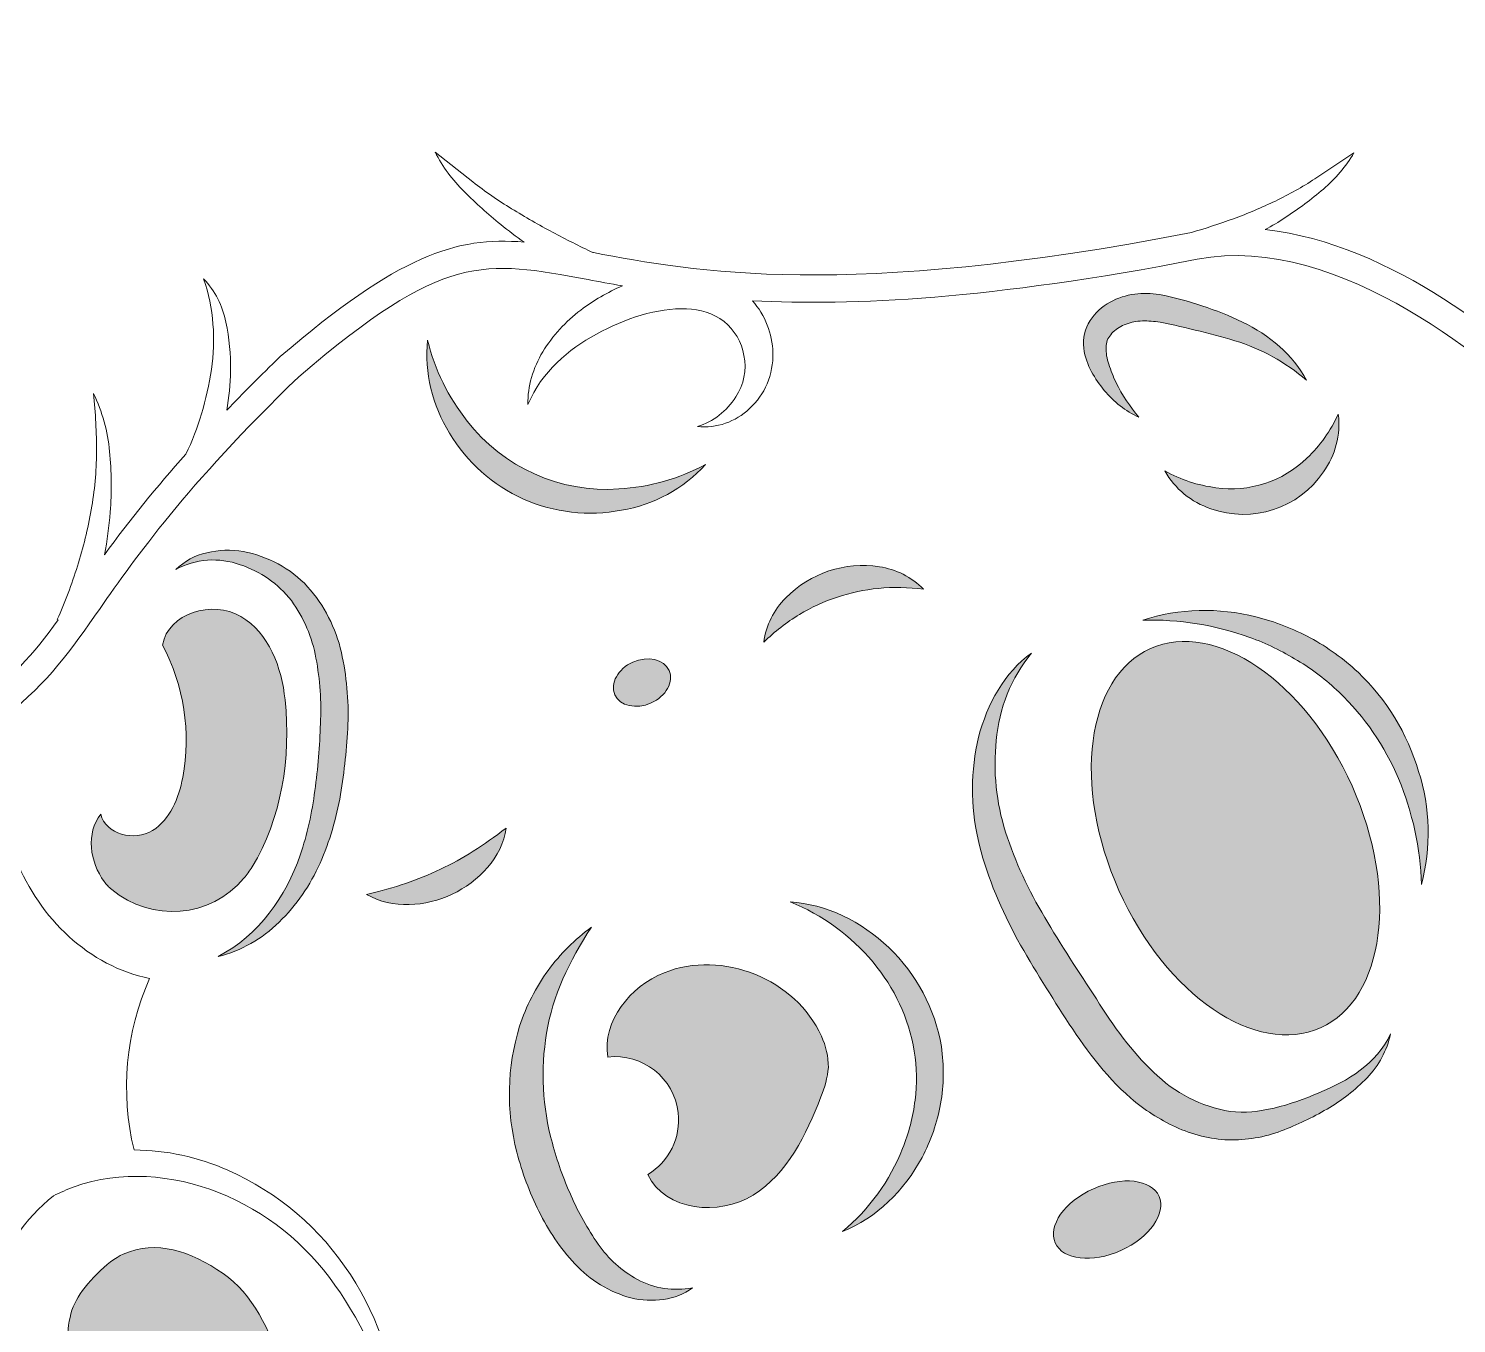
# Model space of a CAD drawing. Extents: x 0 to 872, y 0 to 1343.
# Drawn here: x 334.9 to 639.1, y 245.7 to 521.6 of the extents above; entities that cross this region are included whole.
import ezdxf

# ---------------------------------------------------------------- set-up
doc = ezdxf.new("R2010")
doc.units = 0
doc.header["$MEASUREMENT"] = 0
doc.layers.add('Layer 1', color=7, linetype='Continuous')

# ---------------------------------------------------------------- blocks, each defined once
blk = doc.blocks.new('block 4')
at = {"layer": 'Layer 1'}
h = blk.add_hatch(color=7, dxfattribs=at)
h.dxf.hatch_style = 2
edge = h.paths.add_edge_path()
edge.add_spline(control_points=[(564.1, 444.52), (566.11, 442.09), (568.64, 440.14), (571.5, 438.81), (569.56, 441.04), (567.92, 443.52), (566.62, 446.17), (565.99, 447.43), (565.48, 448.75), (565.08, 450.1), (564.65, 451.27), (564.45, 452.51), (564.47, 453.75), (564.5, 454.72), (564.86, 455.65), (565.47, 456.4), (566.16, 457.21), (567.02, 457.87), (567.98, 458.32), (569.02, 458.81), (570.14, 459.13), (571.28, 459.26), (572.53, 459.37), (573.79, 459.35), (575.04, 459.18), (577.64, 458.85), (580.54, 458.07), (583.46, 457.38), (586.38, 456.69), (589.17, 456.01), (591.92, 455.12), (597.54, 453.4), (602.74, 450.53), (607.2, 446.7), (604.32, 452.13), (599.2, 456.35), (593.54, 459.09), (590.75, 460.45), (587.87, 461.59), (584.91, 462.52), (581.95, 463.57), (578.91, 464.38), (575.82, 464.95), (574.09, 465.22), (572.34, 465.25), (570.6, 465.04), (568.75, 464.81), (566.96, 464.23), (565.33, 463.31), (563.61, 462.38), (562.15, 461.04), (561.08, 459.41), (559.96, 457.67), (559.48, 455.6), (559.71, 453.54), (560.27, 449.65), (562.12, 447.04), (564.1, 444.52)], knot_values=[0, 0, 0, 0, 1, 1, 1, 2, 2, 2, 3, 3, 3, 4, 4, 4, 5, 5, 5, 6, 6, 6, 7, 7, 7, 8, 8, 8, 9, 9, 9, 10, 10, 10, 11, 11, 11, 12, 12, 12, 13, 13, 13, 14, 14, 14, 15, 15, 15, 16, 16, 16, 17, 17, 17, 18, 18, 18, 19, 19, 19, 19], degree=3, periodic=1)
h = blk.add_hatch(color=7, dxfattribs=at)
h.dxf.hatch_style = 2
edge = h.paths.add_edge_path()
edge.add_spline(control_points=[(440.31, 421.38), (446.88, 418.47), (454.18, 417.64), (461.24, 419), (468.12, 420.16), (474.42, 423.58), (479.14, 428.72), (473.43, 425.69), (467.13, 423.92), (460.68, 423.53), (448.16, 422.66), (436.03, 428.08), (428.34, 438), (424.32, 443.07), (421.45, 448.95), (419.91, 455.23), (419.24, 448.29), (420.88, 441.32), (424.59, 435.41), (428.28, 429.25), (433.77, 424.35), (440.31, 421.38)], knot_values=[0, 0, 0, 0, 1, 1, 1, 2, 2, 2, 3, 3, 3, 4, 4, 4, 5, 5, 5, 6, 6, 6, 7, 7, 7, 7], degree=3, periodic=1)
h = blk.add_hatch(color=7, dxfattribs=at)
h.dxf.hatch_style = 2
edge = h.paths.add_edge_path()
edge.add_spline(control_points=[(587.87, 423.8), (584.05, 424.29), (580.36, 425.5), (577, 427.38), (579.15, 423.56), (582.65, 420.68), (586.81, 419.32), (595.66, 416.15), (605.53, 419.36), (610.81, 427.14), (613.37, 430.7), (614.5, 435.1), (613.97, 439.45), (612.36, 435.94), (610.09, 432.76), (607.29, 430.1), (602.15, 425.1), (594.97, 422.77), (587.87, 423.8)], knot_values=[0, 0, 0, 0, 1, 1, 1, 2, 2, 2, 3, 3, 3, 4, 4, 4, 5, 5, 5, 6, 6, 6, 6], degree=3, periodic=1)
h = blk.add_hatch(color=7, dxfattribs=at)
h.dxf.hatch_style = 2
edge = h.paths.add_edge_path()
edge.add_spline(control_points=[(394.34, 402.7), (390.7, 406.61), (385.88, 409.24), (380.62, 410.17), (378.05, 410.62), (375.41, 410.55), (372.87, 409.95), (370.39, 409.37), (368.12, 408.14), (366.27, 406.39), (370.48, 408.66), (375.45, 409.02), (379.94, 407.39), (384.26, 405.98), (388.07, 403.32), (390.88, 399.74), (393.54, 396.1), (395.33, 391.9), (396.12, 387.46), (397, 382.88), (397.32, 378.2), (397.07, 373.54), (396.93, 368.76), (396.53, 364), (395.88, 359.26), (395.3, 354.58), (394.26, 349.96), (392.76, 345.49), (389.71, 336.73), (384.07, 328.49), (375.26, 323.89), (380.17, 325.13), (384.66, 327.66), (388.26, 331.22), (391.95, 334.81), (394.92, 339.09), (397, 343.8), (399.04, 348.47), (400.5, 353.37), (401.35, 358.4), (402.19, 363.36), (402.72, 368.37), (402.93, 373.4), (403.12, 378.54), (402.65, 383.69), (401.54, 388.71), (400.35, 393.9), (397.88, 398.71), (394.34, 402.7)], knot_values=[0, 0, 0, 0, 1, 1, 1, 2, 2, 2, 3, 3, 3, 4, 4, 4, 5, 5, 5, 6, 6, 6, 7, 7, 7, 8, 8, 8, 9, 9, 9, 10, 10, 10, 11, 11, 11, 12, 12, 12, 13, 13, 13, 14, 14, 14, 15, 15, 15, 16, 16, 16, 16], degree=3, periodic=1)
h = blk.add_hatch(color=7, dxfattribs=at)
h.dxf.hatch_style = 2
edge = h.paths.add_edge_path()
edge.add_spline(control_points=[(507.25, 400.5), (510.08, 401.43), (513, 402.05), (515.96, 402.35), (519.16, 402.64), (522.38, 402.59), (525.57, 402.18), (523.04, 404.76), (519.74, 406.43), (516.17, 406.95), (508.85, 408.09), (501.42, 405.62), (496.24, 400.32), (493.69, 397.77), (492.04, 394.46), (491.55, 390.89), (493.86, 393.12), (496.41, 395.1), (499.15, 396.78), (501.7, 398.31), (504.42, 399.56), (507.25, 400.5)], knot_values=[0, 0, 0, 0, 1, 1, 1, 2, 2, 2, 3, 3, 3, 4, 4, 4, 5, 5, 5, 6, 6, 6, 7, 7, 7, 7], degree=3, periodic=1)
h = blk.add_hatch(color=7, dxfattribs=at)
h.dxf.hatch_style = 2
edge = h.paths.add_edge_path()
edge.add_spline(control_points=[(382.54, 343.01), (388.73, 353.17), (390.86, 366.29), (389.54, 378.58), (388.82, 385.51), (386.12, 392.84), (380.11, 396.36), (374.1, 399.88), (364.56, 397.13), (363.44, 390.26), (368.01, 381.62), (369.53, 371.69), (367.74, 362.08), (366.9, 357.68), (365.11, 353.08), (361.28, 350.75), (357.45, 348.42), (351.28, 349.86), (350.28, 354.23), (347.04, 350.23), (347.96, 344.03), (351, 339.86), (351.46, 339.25), (352, 338.69), (352.59, 338.21), (361.03, 331.08), (373.64, 332.14), (380.78, 340.57), (381.42, 341.34), (382.01, 342.15), (382.54, 343.01)], knot_values=[0, 0, 0, 0, 1, 1, 1, 2, 2, 2, 3, 3, 3, 4, 4, 4, 5, 5, 5, 6, 6, 6, 7, 7, 7, 8, 8, 8, 9, 9, 9, 10, 10, 10, 10], degree=3, periodic=1)
h = blk.add_hatch(color=7, dxfattribs=at)
h.dxf.hatch_style = 2
edge = h.paths.add_edge_path()
edge.add_spline(control_points=[(567.23, 338), (577.23, 315.67), (596.46, 302.55), (610.17, 308.7), (623.88, 314.85), (626.89, 337.92), (616.89, 360.24), (606.89, 382.56), (587.67, 395.68), (573.96, 389.54), (560.25, 383.4), (557.23, 360.32), (567.23, 338)], knot_values=[0, 0, 0, 0, 1, 1, 1, 2, 2, 2, 3, 3, 3, 4, 4, 4, 4], degree=3, periodic=1)
h = blk.add_hatch(color=7, dxfattribs=at)
h.dxf.hatch_style = 2
edge = h.paths.add_edge_path()
edge.add_spline(control_points=[(618.17, 384.48), (615.1, 387.33), (611.68, 389.79), (608, 391.8), (604.34, 393.77), (600.45, 395.27), (596.41, 396.25), (588.47, 398.31), (580.11, 398.08), (572.29, 395.58), (580.05, 395.77), (587.79, 394.52), (595.1, 391.9), (598.64, 390.6), (602.04, 388.96), (605.26, 387), (608.46, 385.09), (611.44, 382.82), (614.12, 380.23), (619.56, 375.02), (623.87, 368.74), (626.79, 361.8), (629.8, 354.64), (631.46, 346.98), (631.69, 339.22), (633.78, 347.16), (633.57, 355.53), (631.09, 363.35), (628.69, 371.4), (624.24, 378.68), (618.17, 384.48)], knot_values=[0, 0, 0, 0, 1, 1, 1, 2, 2, 2, 3, 3, 3, 4, 4, 4, 5, 5, 5, 6, 6, 6, 7, 7, 7, 8, 8, 8, 9, 9, 9, 10, 10, 10, 10], degree=3, periodic=1)
h = blk.add_hatch(color=7, dxfattribs=at)
h.dxf.hatch_style = 2
edge = h.paths.add_edge_path()
edge.add_spline(control_points=[(467.54, 377.92), (470.73, 379.35), (472.44, 382.46), (471.36, 384.86), (470.28, 387.26), (466.83, 388.06), (463.64, 386.63), (460.45, 385.2), (458.74, 382.09), (459.81, 379.69), (460.88, 377.29), (464.35, 376.49), (467.54, 377.92)], knot_values=[0, 0, 0, 0, 1, 1, 1, 2, 2, 2, 3, 3, 3, 4, 4, 4, 4], degree=3, periodic=1)
h = blk.add_hatch(color=7, dxfattribs=at)
h.dxf.hatch_style = 2
edge = h.paths.add_edge_path()
edge.add_spline(control_points=[(545, 328.67), (548.37, 322.36), (552.19, 316.5), (555.91, 310.59), (559.8, 304.75), (564.02, 298.7), (569.73, 293.74), (572.62, 291.26), (575.84, 289.19), (579.3, 287.59), (582.83, 285.92), (586.65, 284.99), (590.55, 284.84), (594.39, 284.73), (598.21, 285.38), (601.8, 286.73), (605.18, 288.01), (608.45, 289.58), (611.57, 291.41), (614.7, 293.22), (617.57, 295.46), (620.1, 298.05), (622.61, 300.64), (624.34, 303.88), (625.1, 307.4), (622.1, 300.97), (615.96, 297.4), (609.8, 294.83), (603.64, 292.26), (596.96, 290.15), (590.96, 290.91), (584.77, 291.92), (579.06, 294.84), (574.61, 299.26), (569.92, 303.59), (566.09, 309.07), (562.41, 314.85), (558.73, 320.63), (554.79, 326.41), (551.41, 332.25), (547.95, 337.97), (545.15, 344.06), (543.08, 350.41), (541.08, 356.72), (540.4, 363.38), (541.08, 369.96), (541.68, 376.76), (544.29, 383.23), (548.56, 388.56), (542.87, 384.37), (539.12, 377.67), (537.33, 370.65), (535.61, 363.5), (535.57, 356.04), (537.23, 348.87), (538.75, 341.7), (541.73, 335), (545, 328.67)], knot_values=[0, 0, 0, 0, 1, 1, 1, 2, 2, 2, 3, 3, 3, 4, 4, 4, 5, 5, 5, 6, 6, 6, 7, 7, 7, 8, 8, 8, 9, 9, 9, 10, 10, 10, 11, 11, 11, 12, 12, 12, 13, 13, 13, 14, 14, 14, 15, 15, 15, 16, 16, 16, 17, 17, 17, 18, 18, 18, 19, 19, 19, 19], degree=3, periodic=1)
h = blk.add_hatch(color=7, dxfattribs=at)
h.dxf.hatch_style = 2
edge = h.paths.add_edge_path()
edge.add_spline(control_points=[(429.64, 346.34), (427.39, 344.91), (425.05, 343.62), (422.64, 342.48), (420.24, 341.33), (417.76, 340.32), (415.23, 339.48), (412.65, 338.61), (409.96, 337.91), (406.91, 337.13), (409.67, 335.58), (412.81, 334.83), (415.97, 334.96), (422.4, 335.16), (428.45, 338.02), (432.68, 342.87), (434.77, 345.24), (436.16, 348.15), (436.68, 351.27), (434.19, 349.43), (432, 347.8), (429.64, 346.34)], knot_values=[0, 0, 0, 0, 1, 1, 1, 2, 2, 2, 3, 3, 3, 4, 4, 4, 5, 5, 5, 6, 6, 6, 7, 7, 7, 7], degree=3, periodic=1)
h = blk.add_hatch(color=7, dxfattribs=at)
h.dxf.hatch_style = 2
edge = h.paths.add_edge_path()
edge.add_spline(control_points=[(529.23, 292.51), (529.93, 296.54), (529.99, 300.65), (529.39, 304.7), (528.04, 312.77), (524.09, 320.17), (518.16, 325.8), (512.41, 331.35), (504.85, 335.07), (497.16, 335.55), (504.02, 332.79), (510.09, 328.36), (514.83, 322.68), (519.39, 317.26), (522.42, 310.73), (523.62, 303.75), (524.19, 300.29), (524.25, 296.77), (523.78, 293.3), (523.34, 289.77), (522.45, 286.31), (521.14, 283.01), (518.4, 276.14), (514, 270.05), (508.33, 265.3), (515.5, 268.15), (521.52, 274.03), (525.27, 281.09), (527.18, 284.67), (528.52, 288.52), (529.23, 292.51)], knot_values=[0, 0, 0, 0, 1, 1, 1, 2, 2, 2, 3, 3, 3, 4, 4, 4, 5, 5, 5, 6, 6, 6, 7, 7, 7, 8, 8, 8, 9, 9, 9, 10, 10, 10, 10], degree=3, periodic=1)
h = blk.add_hatch(color=7, dxfattribs=at)
h.dxf.hatch_style = 2
edge = h.paths.add_edge_path()
edge.add_spline(control_points=[(454.82, 330.14), (451.3, 327.57), (448.19, 324.47), (445.6, 320.95), (442.97, 317.32), (440.91, 313.3), (439.51, 309.04), (436.8, 300.33), (436.61, 291.03), (438.94, 282.21), (440.03, 277.86), (441.61, 273.64), (443.64, 269.63), (445.62, 265.53), (448.2, 261.75), (451.29, 258.41), (454.5, 254.91), (458.65, 252.4), (463.24, 251.18), (467.76, 250.1), (472.82, 250.62), (476.33, 253.31), (472.34, 252.53), (468.21, 253.16), (464.63, 255.08), (461.29, 256.91), (458.42, 259.5), (456.26, 262.63), (454, 265.86), (452.06, 269.3), (450.49, 272.91), (448.86, 276.54), (447.52, 280.3), (446.49, 284.14), (444.37, 291.77), (443.95, 299.77), (445.27, 307.58), (446.53, 315.45), (450.09, 322.96), (454.82, 330.14)], knot_values=[0, 0, 0, 0, 1, 1, 1, 2, 2, 2, 3, 3, 3, 4, 4, 4, 5, 5, 5, 6, 6, 6, 7, 7, 7, 8, 8, 8, 9, 9, 9, 10, 10, 10, 11, 11, 11, 12, 12, 12, 13, 13, 13, 13], degree=3, periodic=1)
h = blk.add_hatch(color=7, dxfattribs=at)
h.dxf.hatch_style = 2
edge = h.paths.add_edge_path()
edge.add_spline(control_points=[(458.29, 302.49), (465.72, 303.35), (472.44, 298.03), (473.3, 290.6), (473.92, 285.32), (471.38, 280.17), (466.82, 277.43), (470.58, 269.68), (481.99, 268.53), (489.3, 273.08), (496.61, 277.63), (500.62, 285.93), (503.69, 293.98), (504.57, 295.98), (505.12, 298.11), (505.31, 300.28), (505.32, 302.58), (504.81, 304.86), (503.81, 306.93), (498.4, 319.09), (482.66, 325.44), (470.33, 320.44), (463.12, 317.51), (457.09, 310.17), (458.29, 302.49)], knot_values=[0, 0, 0, 0, 1, 1, 1, 2, 2, 2, 3, 3, 3, 4, 4, 4, 5, 5, 5, 6, 6, 6, 7, 7, 7, 8, 8, 8, 8], degree=3, periodic=1)
h = blk.add_hatch(color=7, dxfattribs=at)
h.dxf.hatch_style = 2
edge = h.paths.add_edge_path()
edge.add_spline(control_points=[(575.77, 272.8), (574.15, 276.44), (567.87, 277.16), (561.77, 274.42), (555.67, 271.68), (552.01, 266.51), (553.64, 262.88), (555.27, 259.25), (561.55, 258.52), (567.64, 261.26), (573.73, 264), (577.4, 269.16), (575.77, 272.8)], knot_values=[0, 0, 0, 0, 1, 1, 1, 2, 2, 2, 3, 3, 3, 4, 4, 4, 4], degree=3, periodic=1)
h = blk.add_hatch(color=7, dxfattribs=at)
h.dxf.hatch_style = 2
edge = h.paths.add_edge_path()
edge.add_spline(control_points=[(376.33, 256.36), (369.33, 261.19), (362.15, 263.57), (355.06, 260.5), (351.72, 259.05), (346.88, 254.03), (345.06, 250.7), (343.06, 247), (343.06, 242.3), (343.17, 237.82), (343.41, 227.38), (344.4, 215.63), (351.75, 207.99), (352.22, 215.59), (361.41, 218.99), (368.04, 215.35), (374.67, 211.71), (378.55, 203.71), (379.91, 196.03), (380.43, 193.11), (380.65, 190.03), (379.64, 187.43), (387.76, 190.3), (392.7, 199.16), (393.64, 208.43), (394.58, 217.7), (392.12, 227.43), (388.88, 236.64), (386.25, 244.18), (382.68, 251.99), (376.33, 256.36)], knot_values=[0, 0, 0, 0, 1, 1, 1, 2, 2, 2, 3, 3, 3, 4, 4, 4, 5, 5, 5, 6, 6, 6, 7, 7, 7, 8, 8, 8, 9, 9, 9, 10, 10, 10, 10], degree=3, periodic=1)
at = {"layer": 'Layer 1', "lineweight": 0}
for points, knots in [([(867.05, 496.4), (862.26, 516.8), (848.12, 533.8), (830.74, 540.35), (809.74, 553.1), (778.63, 547.24), (764.02, 527.76), (761.48, 524.36), (759.36, 520.66), (757.69, 516.76), (754.25, 522.37), (750.48, 527.77), (746.39, 532.92), (746.39, 532.92), (746.55, 532.86), (746.55, 532.86), (750.34, 544.02), (747.27, 555.86), (744.62, 563.86), (743.74, 566.53), (742.76, 569.19), (741.81, 571.77), (739.32, 578.55), (736.97, 584.95), (736.04, 591.77), (734.92, 600), (735.53, 608.85), (736.13, 617.41), (736.78, 626.81), (737.45, 636.53), (735.93, 645.86), (730.4, 679.86), (716, 699.16), (702.07, 717.86), (699.9, 720.78), (697.76, 723.65), (695.67, 726.55), (698.1, 738.37), (703.12, 776.89), (698.43, 789.77), (694.25, 801.26), (679.32, 819.01), (656.15, 821.3), (656.15, 821.3), (656.4, 821.73), (656.4, 821.73), (657.52, 821.6), (658.65, 821.53), (659.78, 821.52), (670.52, 821.52), (677.98, 827.72), (685.94, 837.45), (696.57, 850.45), (700.56, 867.07), (703.28, 883.11), (704.86, 892.4), (706.28, 903.11), (702.66, 912.87), (702.4, 913.57), (702.15, 914.27), (701.91, 914.95), (698.97, 923.23), (696.17, 931.06), (680.25, 934.65), (672.25, 1023.21), (601.84, 1092.71), (516.39, 1092.71), (430.94, 1092.71), (360.28, 1022.99), (352.49, 934.22), (338.12, 930.46), (335.41, 922.92), (332.57, 914.95), (332.33, 914.27), (332.09, 913.57), (331.83, 912.87), (328.24, 903.13), (329.63, 892.4), (331.2, 883.11), (333.93, 867.11), (337.92, 850.43), (348.55, 837.45), (356.55, 827.72), (363.96, 821.52), (374.71, 821.52), (376.08, 821.54), (377.45, 821.64), (378.8, 821.84), (379.98, 819.93), (381.2, 818.04), (382.45, 816.19), (356.94, 814.84), (340.32, 800.85), (337.87, 778.69), (334.83, 780.6), (332.05, 782.9), (329.6, 785.52), (322.83, 792.98), (319.75, 803.52), (317.03, 812.76), (317.03, 812.76), (302.85, 861.1), (302.85, 861.1), (301.16, 866.86), (299.06, 874.02), (293.46, 878.67), (292.8, 879.21), (292.11, 879.7), (291.39, 880.14), (291.25, 886.46), (292.18, 892.91), (292.99, 899.54), (293.84, 906.47), (294.62, 913.82), (293.53, 921.23), (293.02, 925.01), (291.95, 928.68), (290.37, 932.15), (288.74, 935.72), (286.42, 938.92), (283.53, 941.58), (283.25, 941.84), (282.95, 942.07), (282.66, 942.31), (283.06, 948.35), (281.05, 954.3), (277.06, 958.85), (273.93, 962.57), (269.71, 965.22), (265, 966.44), (265, 966.44), (312.44, 1312.26), (312.44, 1312.26), (313.28, 1318.43), (308.96, 1324.11), (302.8, 1324.96), (296.64, 1325.8), (290.96, 1321.49), (290.1, 1315.33), (290.1, 1315.33), (289.1, 1308.16), (289.1, 1308.16), (259.48, 1324.46), (214.1, 1342.97), (153.79, 1328.34), (136.03, 1324.02), (116.85, 1321.34), (93.44, 1319.93), (77.05, 1318.93), (53.93, 1320.24), (36.91, 1332.14), (36.91, 1332.14), (33.12, 1334.8), (33.12, 1334.8), (33.12, 1334.8), (32.36, 1330.22), (32.36, 1330.22), (27.66, 1301.8), (21.9, 1272.64), (16.33, 1244.47), (10.76, 1216.3), (5, 1187.08), (0.26, 1158.54), (0.26, 1158.54), (0, 1156.98), (0, 1156.98), (0, 1156.98), (1.17, 1155.91), (1.17, 1155.91), (34.8, 1125.06), (90.98, 1124.6), (132.17, 1129.65), (137.94, 1130.36), (143.63, 1131.13), (149.27, 1131.9), (186.8, 1137.01), (222.27, 1141.82), (263.79, 1123.72), (263.79, 1123.72), (242.23, 966.6), (242.23, 966.6), (229.09, 963.85), (216.61, 951.55), (211.23, 940.73), (205.94, 930.14), (204.12, 916.89), (205.97, 902.43), (207.21, 892.65), (211.14, 881.73), (214.6, 872.09), (215.49, 869.62), (216.34, 867.21), (217.14, 864.88), (214.53, 861.66), (212.59, 857.95), (211.41, 853.98), (209.55, 847.5), (210.01, 840.66), (210.41, 834.63), (211.56, 817.44), (214.61, 800.3), (217.55, 783.74), (218.02, 781.07), (218.49, 778.43), (218.95, 775.81), (226.14, 734.72), (246.53, 715.97), (268.12, 696.12), (274.12, 690.64), (280.26, 684.96), (286.18, 678.75), (288.48, 676.28), (290.64, 673.69), (292.66, 670.98), (296.37, 666.17), (299.87, 661.63), (306.06, 657.68), (310.63, 654.76), (317.51, 652.19), (323.58, 649.92), (326.24, 648.92), (328.75, 647.99), (330.81, 647.12), (330.81, 647.12), (341.07, 642.8), (341.07, 642.8), (341.07, 642.8), (341.98, 591.37), (341.98, 591.37), (312.47, 586.6), (282.93, 563.45), (262.43, 527.92), (246.19, 539.48), (221.69, 541.51), (204.62, 531.15), (187.51, 524.42), (173.62, 507.57), (168.89, 487.41), (164.27, 467.75), (167.77, 445.41), (178.51, 426.24), (183.85, 417.03), (189.64, 408.1), (195.87, 399.47), (204.34, 387.34), (212.35, 375.88), (218.5, 361.91), (225.68, 345.63), (234.6, 325.39), (258.33, 324.6), (260.63, 323.93), (263.01, 323.59), (265.4, 323.6), (268.17, 323.65), (270.92, 323.98), (273.62, 324.6), (273.59, 318.63), (274.74, 312.71), (277.02, 307.19), (278.3, 303.78), (279.11, 300.21), (279.42, 296.58), (279.42, 296.58), (279.7, 294.58), (279.7, 294.58), (280.87, 286.27), (279.65, 279.79), (276.05, 275.33), (259.5, 254.79), (257.12, 235.59), (260.12, 217.14), (260.5, 203.33), (264.55, 189.86), (271.87, 178.14), (275.09, 170.4), (278.87, 164.2), (283.51, 159.33), (285.37, 157.33), (287.39, 155.56), (289.35, 153.83), (291.06, 152.31), (292.68, 150.83), (294.2, 149.33), (301.86, 141.52), (306.69, 131.08), (311.35, 120.98), (312.35, 118.79), (313.35, 116.6), (314.41, 114.44), (325.52, 91.29), (350.62, 50.92), (394.03, 40.61), (398.03, 39.66), (402.19, 38.95), (406.21, 38.28), (409.09, 37.79), (411.93, 37.28), (414.68, 36.75), (429.11, 29.54), (438.94, 14.43), (453.55, 7.1), (454.73, 6.5), (455.92, 5.99), (457.1, 5.51), (464.68, 1.26), (473.62, -0.03), (482.74, -0.03), (488.38, 0.03), (494.01, 0.39), (499.61, 1.05), (499.61, 1.05), (570.93, 8.65), (570.93, 8.65), (587.93, 9.14), (605.08, 11.11), (620.93, 15.93), (638.17, 19.82), (655.03, 25.87), (669.87, 36.28), (685.24, 47.06), (697.12, 61.63), (708.61, 75.72), (717.48, 86.61), (726.61, 97.87), (734.33, 110.06), (745.39, 127.65), (753.25, 147.06), (760.86, 165.88), (765.74, 177.94), (771.27, 191.61), (771.11, 205.88), (771.03, 213.34), (769.39, 220.62), (767.82, 227.65), (766.39, 234.02), (765.03, 240.04), (764.72, 246.22), (764.22, 255.99), (766.32, 265.52), (768.54, 275.61), (770.76, 285.7), (773.01, 295.92), (772.54, 306.42), (771.83, 321.08), (768.46, 327.98), (764.92, 333.07), (766.79, 332.77), (768.68, 332.61), (770.57, 332.59), (772.96, 332.58), (775.34, 332.92), (777.64, 333.59), (801.38, 334.38), (810.3, 354.59), (817.48, 370.9), (823.63, 384.9), (831.63, 396.33), (840.1, 408.46), (846.34, 417.08), (852.13, 426.02), (857.46, 435.23), (868.17, 454.44), (871.67, 476.73), (867.05, 496.4)], [0, 0, 0, 0, 1, 1, 1, 2, 2, 2, 3, 3, 3, 4, 4, 4, 5, 5, 5, 6, 6, 6, 7, 7, 7, 8, 8, 8, 9, 9, 9, 10, 10, 10, 11, 11, 11, 12, 12, 12, 13, 13, 13, 14, 14, 14, 15, 15, 15, 16, 16, 16, 17, 17, 17, 18, 18, 18, 19, 19, 19, 20, 20, 20, 21, 21, 21, 22, 22, 22, 23, 23, 23, 24, 24, 24, 25, 25, 25, 26, 26, 26, 27, 27, 27, 28, 28, 28, 29, 29, 29, 30, 30, 30, 31, 31, 31, 32, 32, 32, 33, 33, 33, 34, 34, 34, 35, 35, 35, 36, 36, 36, 37, 37, 37, 38, 38, 38, 39, 39, 39, 40, 40, 40, 41, 41, 41, 42, 42, 42, 43, 43, 43, 44, 44, 44, 45, 45, 45, 46, 46, 46, 47, 47, 47, 48, 48, 48, 49, 49, 49, 50, 50, 50, 51, 51, 51, 52, 52, 52, 53, 53, 53, 54, 54, 54, 55, 55, 55, 56, 56, 56, 57, 57, 57, 58, 58, 58, 59, 59, 59, 60, 60, 60, 61, 61, 61, 62, 62, 62, 63, 63, 63, 64, 64, 64, 65, 65, 65, 66, 66, 66, 67, 67, 67, 68, 68, 68, 69, 69, 69, 70, 70, 70, 71, 71, 71, 72, 72, 72, 73, 73, 73, 74, 74, 74, 75, 75, 75, 76, 76, 76, 77, 77, 77, 78, 78, 78, 79, 79, 79, 80, 80, 80, 81, 81, 81, 82, 82, 82, 83, 83, 83, 84, 84, 84, 85, 85, 85, 86, 86, 86, 87, 87, 87, 88, 88, 88, 89, 89, 89, 90, 90, 90, 91, 91, 91, 92, 92, 92, 93, 93, 93, 94, 94, 94, 95, 95, 95, 96, 96, 96, 97, 97, 97, 98, 98, 98, 99, 99, 99, 100, 100, 100, 101, 101, 101, 102, 102, 102, 103, 103, 103, 104, 104, 104, 105, 105, 105, 106, 106, 106, 107, 107, 107, 108, 108, 108, 109, 109, 109, 110, 110, 110, 111, 111, 111, 112, 112, 112, 113, 113, 113, 114, 114, 114, 115, 115, 115, 116, 116, 116, 117, 117, 117, 118, 118, 118, 119, 119, 119, 120, 120, 120, 121, 121, 121, 121]), ([(272.07, 532.45), (273.82, 531.95), (275.56, 531.45), (277.28, 530.8), (280.01, 529.8), (282.69, 528.65), (285.28, 527.33), (287.9, 526.02), (290.42, 524.51), (292.82, 522.84), (295.24, 521.17), (297.62, 519.42), (300.24, 517.77), (298.76, 520.47), (296.84, 522.91), (294.56, 524.99), (292.31, 527.1), (289.91, 529.05), (287.39, 530.83), (284.83, 532.61), (282.14, 534.18), (279.34, 535.54), (278.04, 536.18), (276.7, 536.75), (275.34, 537.28), (285.05, 551.18), (296.25, 562.52), (308.13, 570.79), (325.36, 561.63), (339.34, 547.36), (348.13, 529.94), (348.13, 529.94), (349.08, 528.04), (349.08, 528.04), (349.08, 528.04), (351.19, 528.36), (351.19, 528.36), (361.35, 529.91), (400.04, 549.19), (408.19, 553.28), (433.33, 544.54), (459.36, 538.65), (485.81, 535.69), (486.47, 530.12), (491.2, 525.92), (496.81, 525.93), (496.81, 525.93), (538.76, 525.93), (538.76, 525.93), (543.89, 525.94), (548.34, 529.48), (549.51, 534.47), (560.21, 535.25), (570.88, 536.47), (581.51, 538.32), (596.39, 540.86), (611.09, 544.37), (625.51, 548.85), (635.8, 541.75), (649.29, 533.69), (661.27, 526.54), (664.27, 524.77), (667.09, 523.06), (669.79, 521.43), (669.79, 521.43), (672.16, 520.01), (672.16, 520.01), (672.16, 520.01), (673.72, 522.28), (673.72, 522.28), (683.32, 536.28), (698.98, 549.42), (714.87, 556.85), (721.12, 551.79), (727.01, 546.3), (732.5, 540.41), (730.98, 539.21), (729.5, 537.96), (728.07, 536.62), (726.12, 534.81), (724.26, 532.89), (722.5, 530.89), (720.76, 528.89), (719.09, 526.82), (717.5, 524.69), (715.88, 522.56), (714.58, 520.2), (713.65, 517.69), (715.74, 519.27), (717.72, 521), (719.58, 522.84), (721.43, 524.63), (723.34, 526.33), (725.32, 527.95), (727.32, 529.54), (729.26, 531.16), (731.32, 532.63), (732.96, 533.83), (734.64, 534.97), (736.32, 536.1), (740.7, 531.09), (744.78, 525.83), (748.54, 520.34), (728.25, 501.96), (712.54, 476.34), (706.33, 451.25), (700.53, 427.54), (701.29, 402.7), (708.51, 379.39), (698.84, 386.94), (692.15, 397.32), (686.04, 407.98), (685.5, 410.87), (685.16, 413.79), (685.04, 416.72), (684.91, 420.06), (685.03, 423.4), (685.41, 426.72), (685.78, 430.05), (686.48, 433.33), (687.49, 436.52), (688.54, 439.77), (689.79, 442.95), (691.24, 446.04), (688.52, 443.72), (686.36, 440.81), (684.91, 437.54), (682.16, 431.59), (680.51, 425.18), (680.03, 418.64), (674.89, 427.64), (669.37, 436.64), (662.16, 443.55), (651.23, 454.09), (625.6, 475.89), (598.4, 478.78), (599.85, 479.58), (601.27, 480.42), (602.66, 481.34), (605.5, 483.19), (608.21, 485.22), (610.78, 487.43), (613.37, 489.61), (615.57, 492.23), (617.29, 495.15), (617.29, 495.15), (609, 489.62), (609, 489.62), (606.3, 487.85), (603.48, 486.27), (600.56, 484.88), (597.63, 483.51), (594.69, 482.2), (591.66, 481.11), (588.63, 480.02), (585.66, 479.04), (582.66, 478.16), (508.88, 463.83), (476.59, 469.87), (455.23, 473.88), (455.23, 473.88), (455.15, 473.88), (455.15, 473.88), (452.25, 475.28), (449.38, 476.72), (446.54, 478.23), (443.7, 479.74), (440.68, 481.51), (437.81, 483.23), (434.94, 484.98), (432.17, 486.9), (429.52, 488.96), (429.52, 488.96), (421.52, 495.28), (421.52, 495.28), (423.12, 492.17), (425.21, 489.33), (427.72, 486.89), (430.18, 484.42), (432.77, 482.08), (435.49, 479.89), (437.11, 478.55), (438.8, 477.32), (440.49, 476.12), (425.95, 477.35), (413.83, 473.37), (388.49, 451.72), (384.3, 447.66), (380.54, 443.87), (377.1, 440.29), (377.6, 443.06), (377.87, 445.86), (377.91, 448.67), (377.97, 452.17), (377.64, 455.66), (376.91, 459.08), (376.26, 462.54), (374.62, 465.74), (372.18, 468.28), (373.25, 465.17), (373.92, 461.93), (374.18, 458.65), (374.43, 455.42), (374.31, 452.18), (373.83, 448.98), (373.37, 445.78), (372.67, 442.62), (371.73, 439.53), (370.84, 436.58), (369.72, 433.71), (368.4, 430.93), (362.26, 424.09), (356.47, 416.94), (351.05, 409.51), (351.65, 412.5), (352.05, 415.53), (352.27, 418.57), (352.6, 422.88), (352.56, 427.21), (352.14, 431.51), (351.76, 435.81), (350.6, 440), (348.72, 443.88), (349.15, 439.72), (349.36, 435.54), (349.37, 431.36), (349.35, 427.24), (348.96, 423.13), (348.23, 419.08), (347.51, 415.02), (346.53, 411.01), (345.3, 407.08), (344.08, 403.21), (342.64, 399.41), (341, 395.7), (341, 395.7), (341.19, 395.62), (341.19, 395.62), (336, 388.38), (331.09, 382.8), (322, 376.54), (330.51, 396.64), (331.87, 419.04), (325.86, 440.02), (319.13, 463.11), (303.2, 483.64), (282.01, 496.7), (280.15, 504.65), (276.73, 512.14), (271.94, 518.75), (270.47, 520.68), (268.83, 522.48), (267.03, 524.11), (268.65, 526.97), (270.33, 529.75), (272.07, 532.45)], [0, 0, 0, 0, 1, 1, 1, 2, 2, 2, 3, 3, 3, 4, 4, 4, 5, 5, 5, 6, 6, 6, 7, 7, 7, 8, 8, 8, 9, 9, 9, 10, 10, 10, 11, 11, 11, 12, 12, 12, 13, 13, 13, 14, 14, 14, 15, 15, 15, 16, 16, 16, 17, 17, 17, 18, 18, 18, 19, 19, 19, 20, 20, 20, 21, 21, 21, 22, 22, 22, 23, 23, 23, 24, 24, 24, 25, 25, 25, 26, 26, 26, 27, 27, 27, 28, 28, 28, 29, 29, 29, 30, 30, 30, 31, 31, 31, 32, 32, 32, 33, 33, 33, 34, 34, 34, 35, 35, 35, 36, 36, 36, 37, 37, 37, 38, 38, 38, 39, 39, 39, 40, 40, 40, 41, 41, 41, 42, 42, 42, 43, 43, 43, 44, 44, 44, 45, 45, 45, 46, 46, 46, 47, 47, 47, 48, 48, 48, 49, 49, 49, 50, 50, 50, 51, 51, 51, 52, 52, 52, 53, 53, 53, 54, 54, 54, 55, 55, 55, 56, 56, 56, 57, 57, 57, 58, 58, 58, 59, 59, 59, 60, 60, 60, 61, 61, 61, 62, 62, 62, 63, 63, 63, 64, 64, 64, 65, 65, 65, 66, 66, 66, 67, 67, 67, 68, 68, 68, 69, 69, 69, 70, 70, 70, 71, 71, 71, 72, 72, 72, 73, 73, 73, 74, 74, 74, 75, 75, 75, 76, 76, 76, 77, 77, 77, 78, 78, 78, 79, 79, 79, 80, 80, 80, 81, 81, 81, 82, 82, 82, 83, 83, 83, 84, 84, 84, 85, 85, 85, 85]), ([(766.67, 306.13), (767.15, 296.4), (765.06, 286.91), (762.84, 276.86), (760.62, 266.81), (758.35, 256.47), (758.84, 245.92), (759.18, 239.23), (760.65, 232.68), (762.07, 226.36), (762.86, 222.84), (763.63, 219.42), (764.21, 216.02), (764.21, 216.02), (763.34, 216.32), (763.34, 216.32), (760.62, 217.11), (757.73, 217.16), (754.98, 216.46), (752.26, 215.85), (749.74, 214.57), (747.65, 212.73), (745.74, 210.95), (744.14, 208.87), (742.92, 206.56), (740.74, 202.21), (739.26, 197.54), (738.54, 192.73), (737.72, 188.12), (736.96, 183.5), (736.44, 178.81), (738.3, 183.15), (739.9, 187.55), (741.44, 191.95), (742.98, 196.35), (744.44, 200.65), (746.83, 204.23), (747.95, 205.98), (749.36, 207.52), (751, 208.8), (752.53, 209.94), (754.3, 210.71), (756.17, 211.05), (759.86, 211.76), (763.61, 210.65), (765.17, 208.14), (765.17, 207.37), (765.25, 206.6), (765.26, 205.83), (765.4, 192.73), (760.1, 179.64), (755.43, 168.09), (755.43, 168.09), (751.99, 159.62), (751.99, 159.62), (747.32, 155.32), (742.44, 151.1), (737.34, 146.97), (736.64, 146.91), (735.94, 146.91), (735.24, 146.97), (731.47, 147.34), (727.86, 148.68), (724.76, 150.85), (718.37, 155), (714.97, 162.92), (713.98, 171.43), (713.13, 180.23), (714.09, 189.12), (716.82, 197.53), (719.68, 206.28), (723.55, 214.67), (728.35, 222.53), (724.29, 219.84), (720.7, 216.5), (717.73, 212.64), (714.68, 208.77), (712.17, 204.5), (710.26, 199.95), (708.36, 195.36), (706.95, 190.58), (706.03, 185.7), (705.06, 180.74), (704.73, 175.68), (705.03, 170.64), (705.27, 165.37), (706.48, 160.2), (708.6, 155.37), (709.71, 152.84), (711.15, 150.47), (712.87, 148.31), (714.63, 146.12), (716.7, 144.19), (719, 142.58), (721.31, 140.93), (723.83, 139.58), (726.49, 138.58), (697.91, 117.52), (664, 100.05), (629.18, 90.85), (609.56, 85.66), (588.99, 82.59), (568.91, 85.58), (548.83, 88.57), (529, 98.68), (518.21, 115.8), (507.56, 102.29), (485.94, 100.43), (471.61, 109.95), (457.28, 119.47), (450.49, 138.04), (452.56, 155.13), (438.56, 161.01), (425.87, 169.6), (415.22, 180.42), (398.35, 167.07), (373.22, 166.1), (354.49, 176.69), (335.76, 187.28), (323.84, 208.27), (322.55, 229.75), (321.6, 245.75), (328.25, 263.24), (340.16, 272.9), (341.61, 273.62), (343.1, 274.26), (344.62, 274.82), (354.46, 278.37), (365.51, 277.49), (375.38, 273.62), (385.39, 269.6), (394, 262.74), (400.16, 253.88), (406.49, 245.07), (410.8, 234.88), (413.85, 224.08), (413.27, 235.49), (409.68, 246.55), (403.45, 256.13), (397.1, 265.93), (388.03, 273.66), (377.35, 278.38), (371.05, 281.17), (364.24, 282.64), (357.35, 282.68), (354.4, 294.9), (355.57, 307.76), (360.68, 319.25), (347.82, 321.76), (337.17, 332.1), (332.28, 344.48), (330.04, 339.53), (327.38, 334.79), (324.33, 330.29), (320.78, 325.01), (316.64, 320.15), (312, 315.8), (307.33, 311.54), (301.95, 307.74), (295.8, 306.2), (301.8, 308.2), (306.74, 312.33), (310.97, 316.84), (315.16, 321.43), (318.83, 326.49), (321.89, 331.9), (324.96, 337.27), (327.47, 342.93), (329.39, 348.8), (329.68, 349.71), (329.95, 350.62), (330.21, 351.53), (329.17, 356.41), (329.14, 361.46), (330.15, 366.35), (331.15, 371.12), (331, 373.91), (330.21, 375.35), (339.11, 382.35), (343.82, 389.07), (350.13, 398.08), (357.75, 408.99), (368.19, 423.93), (392.47, 447.45), (423.37, 473.89), (431.75, 472.33), (454.15, 468.13), (456.43, 467.7), (458.84, 467.25), (461.41, 466.81), (458.26, 465.44), (455.28, 463.71), (452.54, 461.63), (450.95, 460.4), (449.46, 459.04), (448.09, 457.57), (446.74, 456.08), (445.52, 454.47), (444.44, 452.77), (443.44, 451.04), (442.63, 449.21), (442.04, 447.3), (441.5, 445.42), (441.26, 443.48), (441.3, 441.53), (444.3, 448.6), (449.84, 453.2), (455.91, 456.53), (461.98, 459.86), (468.84, 462.12), (475.07, 461.91), (477.95, 461.88), (480.75, 460.94), (483.07, 459.22), (485.31, 457.39), (486.82, 454.82), (487.33, 451.97), (487.93, 448.91), (487.3, 445.73), (485.58, 443.13), (483.67, 440.13), (480.78, 437.89), (477.4, 436.8), (481.49, 436.41), (485.54, 437.81), (488.52, 440.64), (490.12, 442.13), (491.39, 443.93), (492.26, 445.93), (493.13, 448.02), (493.55, 450.26), (493.49, 452.52), (493.38, 456.62), (491.84, 460.55), (489.13, 463.63), (510.43, 462.51), (539.94, 463.92), (583.92, 472.47), (614.56, 478.47), (648.34, 448.63), (657.97, 439.35), (665.84, 431.77), (671.51, 421.68), (677.51, 410.99), (678.45, 409.32), (679.4, 407.66), (680.35, 405.99), (680.35, 405.99), (680.35, 405.99), (680.35, 405.99), (680.35, 405.99), (680.35, 405.99), (680.35, 405.99), (690.43, 388.32), (701.85, 371.13), (725.15, 364.64), (725.58, 363), (726.09, 361.38), (726.69, 359.8), (729.69, 351.87), (737.78, 344.43), (747.18, 339.35), (745.27, 335.62), (743.96, 331.61), (743.27, 327.48), (741.94, 319.87), (742.97, 312.03), (746.21, 305.01), (743.29, 316.01), (745.67, 327.75), (752.65, 336.74), (753.72, 336.29), (754.79, 335.88), (755.87, 335.5), (756.52, 334.57), (757.19, 333.68), (757.87, 332.8), (762, 327.34), (765.87, 322.25), (766.65, 306.17), (766.65, 306.17), (766.67, 306.13), (766.67, 306.13)], [0, 0, 0, 0, 1, 1, 1, 2, 2, 2, 3, 3, 3, 4, 4, 4, 5, 5, 5, 6, 6, 6, 7, 7, 7, 8, 8, 8, 9, 9, 9, 10, 10, 10, 11, 11, 11, 12, 12, 12, 13, 13, 13, 14, 14, 14, 15, 15, 15, 16, 16, 16, 17, 17, 17, 18, 18, 18, 19, 19, 19, 20, 20, 20, 21, 21, 21, 22, 22, 22, 23, 23, 23, 24, 24, 24, 25, 25, 25, 26, 26, 26, 27, 27, 27, 28, 28, 28, 29, 29, 29, 30, 30, 30, 31, 31, 31, 32, 32, 32, 33, 33, 33, 34, 34, 34, 35, 35, 35, 36, 36, 36, 37, 37, 37, 38, 38, 38, 39, 39, 39, 40, 40, 40, 41, 41, 41, 42, 42, 42, 43, 43, 43, 44, 44, 44, 45, 45, 45, 46, 46, 46, 47, 47, 47, 48, 48, 48, 49, 49, 49, 50, 50, 50, 51, 51, 51, 52, 52, 52, 53, 53, 53, 54, 54, 54, 55, 55, 55, 56, 56, 56, 57, 57, 57, 58, 58, 58, 59, 59, 59, 60, 60, 60, 61, 61, 61, 62, 62, 62, 63, 63, 63, 64, 64, 64, 65, 65, 65, 66, 66, 66, 67, 67, 67, 68, 68, 68, 69, 69, 69, 70, 70, 70, 71, 71, 71, 72, 72, 72, 73, 73, 73, 74, 74, 74, 75, 75, 75, 76, 76, 76, 77, 77, 77, 78, 78, 78, 79, 79, 79, 80, 80, 80, 81, 81, 81, 82, 82, 82, 83, 83, 83, 84, 84, 84, 85, 85, 85, 86, 86, 86, 87, 87, 87, 88, 88, 88, 89, 89, 89, 90, 90, 90, 91, 91, 91, 92, 92, 92, 93, 93, 93, 94, 94, 94, 94]), ([(564.1, 444.52), (566.11, 442.09), (568.64, 440.14), (571.5, 438.81), (569.56, 441.04), (567.92, 443.52), (566.62, 446.17), (565.99, 447.43), (565.48, 448.75), (565.08, 450.1), (564.65, 451.27), (564.45, 452.51), (564.47, 453.75), (564.5, 454.72), (564.86, 455.65), (565.47, 456.4), (566.16, 457.21), (567.02, 457.87), (567.98, 458.32), (569.02, 458.81), (570.14, 459.13), (571.28, 459.26), (572.53, 459.37), (573.79, 459.35), (575.04, 459.18), (577.64, 458.85), (580.54, 458.07), (583.46, 457.38), (586.38, 456.69), (589.17, 456.01), (591.92, 455.12), (597.54, 453.4), (602.74, 450.53), (607.2, 446.7), (604.32, 452.13), (599.2, 456.35), (593.54, 459.09), (590.75, 460.45), (587.87, 461.59), (584.91, 462.52), (581.95, 463.57), (578.91, 464.38), (575.82, 464.95), (574.09, 465.22), (572.34, 465.25), (570.6, 465.04), (568.75, 464.81), (566.96, 464.23), (565.33, 463.31), (563.61, 462.38), (562.15, 461.04), (561.08, 459.41), (559.96, 457.67), (559.48, 455.6), (559.71, 453.54), (560.27, 449.65), (562.12, 447.04), (564.1, 444.52)], [0, 0, 0, 0, 1, 1, 1, 2, 2, 2, 3, 3, 3, 4, 4, 4, 5, 5, 5, 6, 6, 6, 7, 7, 7, 8, 8, 8, 9, 9, 9, 10, 10, 10, 11, 11, 11, 12, 12, 12, 13, 13, 13, 14, 14, 14, 15, 15, 15, 16, 16, 16, 17, 17, 17, 18, 18, 18, 19, 19, 19, 19]), ([(440.31, 421.38), (446.88, 418.47), (454.18, 417.64), (461.24, 419), (468.12, 420.16), (474.42, 423.58), (479.14, 428.72), (473.43, 425.69), (467.13, 423.92), (460.68, 423.53), (448.16, 422.66), (436.03, 428.08), (428.34, 438), (424.32, 443.07), (421.45, 448.95), (419.91, 455.23), (419.24, 448.29), (420.88, 441.32), (424.59, 435.41), (428.28, 429.25), (433.77, 424.35), (440.31, 421.38)], [0, 0, 0, 0, 1, 1, 1, 2, 2, 2, 3, 3, 3, 4, 4, 4, 5, 5, 5, 6, 6, 6, 7, 7, 7, 7]), ([(587.87, 423.8), (584.05, 424.29), (580.36, 425.5), (577, 427.38), (579.15, 423.56), (582.65, 420.68), (586.81, 419.32), (595.66, 416.15), (605.53, 419.36), (610.81, 427.14), (613.37, 430.7), (614.5, 435.1), (613.97, 439.45), (612.36, 435.94), (610.09, 432.76), (607.29, 430.1), (602.15, 425.1), (594.97, 422.77), (587.87, 423.8)], [0, 0, 0, 0, 1, 1, 1, 2, 2, 2, 3, 3, 3, 4, 4, 4, 5, 5, 5, 6, 6, 6, 6]), ([(394.34, 402.7), (390.7, 406.61), (385.88, 409.24), (380.62, 410.17), (378.05, 410.62), (375.41, 410.55), (372.87, 409.95), (370.39, 409.37), (368.12, 408.14), (366.27, 406.39), (370.48, 408.66), (375.45, 409.02), (379.94, 407.39), (384.26, 405.98), (388.07, 403.32), (390.88, 399.74), (393.54, 396.1), (395.33, 391.9), (396.12, 387.46), (397, 382.88), (397.32, 378.2), (397.07, 373.54), (396.93, 368.76), (396.53, 364), (395.88, 359.26), (395.3, 354.58), (394.26, 349.96), (392.76, 345.49), (389.71, 336.73), (384.07, 328.49), (375.26, 323.89), (380.17, 325.13), (384.66, 327.66), (388.26, 331.22), (391.95, 334.81), (394.92, 339.09), (397, 343.8), (399.04, 348.47), (400.5, 353.37), (401.35, 358.4), (402.19, 363.36), (402.72, 368.37), (402.93, 373.4), (403.12, 378.54), (402.65, 383.69), (401.54, 388.71), (400.35, 393.9), (397.88, 398.71), (394.34, 402.7)], [0, 0, 0, 0, 1, 1, 1, 2, 2, 2, 3, 3, 3, 4, 4, 4, 5, 5, 5, 6, 6, 6, 7, 7, 7, 8, 8, 8, 9, 9, 9, 10, 10, 10, 11, 11, 11, 12, 12, 12, 13, 13, 13, 14, 14, 14, 15, 15, 15, 16, 16, 16, 16]), ([(507.25, 400.5), (510.08, 401.43), (513, 402.05), (515.96, 402.35), (519.16, 402.64), (522.38, 402.59), (525.57, 402.18), (523.04, 404.76), (519.74, 406.43), (516.17, 406.95), (508.85, 408.09), (501.42, 405.62), (496.24, 400.32), (493.69, 397.77), (492.04, 394.46), (491.55, 390.89), (493.86, 393.12), (496.41, 395.1), (499.15, 396.78), (501.7, 398.31), (504.42, 399.56), (507.25, 400.5)], [0, 0, 0, 0, 1, 1, 1, 2, 2, 2, 3, 3, 3, 4, 4, 4, 5, 5, 5, 6, 6, 6, 7, 7, 7, 7]), ([(382.54, 343.01), (388.73, 353.17), (390.86, 366.29), (389.54, 378.58), (388.82, 385.51), (386.12, 392.84), (380.11, 396.36), (374.1, 399.88), (364.56, 397.13), (363.44, 390.26), (368.01, 381.62), (369.53, 371.69), (367.74, 362.08), (366.9, 357.68), (365.11, 353.08), (361.28, 350.75), (357.45, 348.42), (351.28, 349.86), (350.28, 354.23), (347.04, 350.23), (347.96, 344.03), (351, 339.86), (351.46, 339.25), (352, 338.69), (352.59, 338.21), (361.03, 331.08), (373.64, 332.14), (380.78, 340.57), (381.42, 341.34), (382.01, 342.15), (382.54, 343.01)], [0, 0, 0, 0, 1, 1, 1, 2, 2, 2, 3, 3, 3, 4, 4, 4, 5, 5, 5, 6, 6, 6, 7, 7, 7, 8, 8, 8, 9, 9, 9, 10, 10, 10, 10]), ([(567.23, 338), (577.23, 315.67), (596.46, 302.55), (610.17, 308.7), (623.88, 314.85), (626.89, 337.92), (616.89, 360.24), (606.89, 382.56), (587.67, 395.68), (573.96, 389.54), (560.25, 383.4), (557.23, 360.32), (567.23, 338)], [0, 0, 0, 0, 1, 1, 1, 2, 2, 2, 3, 3, 3, 4, 4, 4, 4]), ([(618.17, 384.48), (615.1, 387.33), (611.68, 389.79), (608, 391.8), (604.34, 393.77), (600.45, 395.27), (596.41, 396.25), (588.47, 398.31), (580.11, 398.08), (572.29, 395.58), (580.05, 395.77), (587.79, 394.52), (595.1, 391.9), (598.64, 390.6), (602.04, 388.96), (605.26, 387), (608.46, 385.09), (611.44, 382.82), (614.12, 380.23), (619.56, 375.02), (623.87, 368.74), (626.79, 361.8), (629.8, 354.64), (631.46, 346.98), (631.69, 339.22), (633.78, 347.16), (633.57, 355.53), (631.09, 363.35), (628.69, 371.4), (624.24, 378.68), (618.17, 384.48)], [0, 0, 0, 0, 1, 1, 1, 2, 2, 2, 3, 3, 3, 4, 4, 4, 5, 5, 5, 6, 6, 6, 7, 7, 7, 8, 8, 8, 9, 9, 9, 10, 10, 10, 10]), ([(467.54, 377.92), (470.73, 379.35), (472.44, 382.46), (471.36, 384.86), (470.28, 387.26), (466.83, 388.06), (463.64, 386.63), (460.45, 385.2), (458.74, 382.09), (459.81, 379.69), (460.88, 377.29), (464.35, 376.49), (467.54, 377.92)], [0, 0, 0, 0, 1, 1, 1, 2, 2, 2, 3, 3, 3, 4, 4, 4, 4]), ([(545, 328.67), (548.37, 322.36), (552.19, 316.5), (555.91, 310.59), (559.8, 304.75), (564.02, 298.7), (569.73, 293.74), (572.62, 291.26), (575.84, 289.19), (579.3, 287.59), (582.83, 285.92), (586.65, 284.99), (590.55, 284.84), (594.39, 284.73), (598.21, 285.38), (601.8, 286.73), (605.18, 288.01), (608.45, 289.58), (611.57, 291.41), (614.7, 293.22), (617.57, 295.46), (620.1, 298.05), (622.61, 300.64), (624.34, 303.88), (625.1, 307.4), (622.1, 300.97), (615.96, 297.4), (609.8, 294.83), (603.64, 292.26), (596.96, 290.15), (590.96, 290.91), (584.77, 291.92), (579.06, 294.84), (574.61, 299.26), (569.92, 303.59), (566.09, 309.07), (562.41, 314.85), (558.73, 320.63), (554.79, 326.41), (551.41, 332.25), (547.95, 337.97), (545.15, 344.06), (543.08, 350.41), (541.08, 356.72), (540.4, 363.38), (541.08, 369.96), (541.68, 376.76), (544.29, 383.23), (548.56, 388.56), (542.87, 384.37), (539.12, 377.67), (537.33, 370.65), (535.61, 363.5), (535.57, 356.04), (537.23, 348.87), (538.75, 341.7), (541.73, 335), (545, 328.67)], [0, 0, 0, 0, 1, 1, 1, 2, 2, 2, 3, 3, 3, 4, 4, 4, 5, 5, 5, 6, 6, 6, 7, 7, 7, 8, 8, 8, 9, 9, 9, 10, 10, 10, 11, 11, 11, 12, 12, 12, 13, 13, 13, 14, 14, 14, 15, 15, 15, 16, 16, 16, 17, 17, 17, 18, 18, 18, 19, 19, 19, 19]), ([(429.64, 346.34), (427.39, 344.91), (425.05, 343.62), (422.64, 342.48), (420.24, 341.33), (417.76, 340.32), (415.23, 339.48), (412.65, 338.61), (409.96, 337.91), (406.91, 337.13), (409.67, 335.58), (412.81, 334.83), (415.97, 334.96), (422.4, 335.16), (428.45, 338.02), (432.68, 342.87), (434.77, 345.24), (436.16, 348.15), (436.68, 351.27), (434.19, 349.43), (432, 347.8), (429.64, 346.34)], [0, 0, 0, 0, 1, 1, 1, 2, 2, 2, 3, 3, 3, 4, 4, 4, 5, 5, 5, 6, 6, 6, 7, 7, 7, 7]), ([(529.23, 292.51), (529.93, 296.54), (529.99, 300.65), (529.39, 304.7), (528.04, 312.77), (524.09, 320.17), (518.16, 325.8), (512.41, 331.35), (504.85, 335.07), (497.16, 335.55), (504.02, 332.79), (510.09, 328.36), (514.83, 322.68), (519.39, 317.26), (522.42, 310.73), (523.62, 303.75), (524.19, 300.29), (524.25, 296.77), (523.78, 293.3), (523.34, 289.77), (522.45, 286.31), (521.14, 283.01), (518.4, 276.14), (514, 270.05), (508.33, 265.3), (515.5, 268.15), (521.52, 274.03), (525.27, 281.09), (527.18, 284.67), (528.52, 288.52), (529.23, 292.51)], [0, 0, 0, 0, 1, 1, 1, 2, 2, 2, 3, 3, 3, 4, 4, 4, 5, 5, 5, 6, 6, 6, 7, 7, 7, 8, 8, 8, 9, 9, 9, 10, 10, 10, 10]), ([(454.82, 330.14), (451.3, 327.57), (448.19, 324.47), (445.6, 320.95), (442.97, 317.32), (440.91, 313.3), (439.51, 309.04), (436.8, 300.33), (436.61, 291.03), (438.94, 282.21), (440.03, 277.86), (441.61, 273.64), (443.64, 269.63), (445.62, 265.53), (448.2, 261.75), (451.29, 258.41), (454.5, 254.91), (458.65, 252.4), (463.24, 251.18), (467.76, 250.1), (472.82, 250.62), (476.33, 253.31), (472.34, 252.53), (468.21, 253.16), (464.63, 255.08), (461.29, 256.91), (458.42, 259.5), (456.26, 262.63), (454, 265.86), (452.06, 269.3), (450.49, 272.91), (448.86, 276.54), (447.52, 280.3), (446.49, 284.14), (444.37, 291.77), (443.95, 299.77), (445.27, 307.58), (446.53, 315.45), (450.09, 322.96), (454.82, 330.14)], [0, 0, 0, 0, 1, 1, 1, 2, 2, 2, 3, 3, 3, 4, 4, 4, 5, 5, 5, 6, 6, 6, 7, 7, 7, 8, 8, 8, 9, 9, 9, 10, 10, 10, 11, 11, 11, 12, 12, 12, 13, 13, 13, 13]), ([(458.29, 302.49), (465.72, 303.35), (472.44, 298.03), (473.3, 290.6), (473.92, 285.32), (471.38, 280.17), (466.82, 277.43), (470.58, 269.68), (481.99, 268.53), (489.3, 273.08), (496.61, 277.63), (500.62, 285.93), (503.69, 293.98), (504.57, 295.98), (505.12, 298.11), (505.31, 300.28), (505.32, 302.58), (504.81, 304.86), (503.81, 306.93), (498.4, 319.09), (482.66, 325.44), (470.33, 320.44), (463.12, 317.51), (457.09, 310.17), (458.29, 302.49)], [0, 0, 0, 0, 1, 1, 1, 2, 2, 2, 3, 3, 3, 4, 4, 4, 5, 5, 5, 6, 6, 6, 7, 7, 7, 8, 8, 8, 8]), ([(575.77, 272.8), (574.15, 276.44), (567.87, 277.16), (561.77, 274.42), (555.67, 271.68), (552.01, 266.51), (553.64, 262.88), (555.27, 259.25), (561.55, 258.52), (567.64, 261.26), (573.73, 264), (577.4, 269.16), (575.77, 272.8)], [0, 0, 0, 0, 1, 1, 1, 2, 2, 2, 3, 3, 3, 4, 4, 4, 4]), ([(376.33, 256.36), (369.33, 261.19), (362.15, 263.57), (355.06, 260.5), (351.72, 259.05), (346.88, 254.03), (345.06, 250.7), (343.06, 247), (343.06, 242.3), (343.17, 237.82), (343.41, 227.38), (344.4, 215.63), (351.75, 207.99), (352.22, 215.59), (361.41, 218.99), (368.04, 215.35), (374.67, 211.71), (378.55, 203.71), (379.91, 196.03), (380.43, 193.11), (380.65, 190.03), (379.64, 187.43), (387.76, 190.3), (392.7, 199.16), (393.64, 208.43), (394.58, 217.7), (392.12, 227.43), (388.88, 236.64), (386.25, 244.18), (382.68, 251.99), (376.33, 256.36)], [0, 0, 0, 0, 1, 1, 1, 2, 2, 2, 3, 3, 3, 4, 4, 4, 5, 5, 5, 6, 6, 6, 7, 7, 7, 8, 8, 8, 9, 9, 9, 10, 10, 10, 10])]:
    blk.add_open_spline(points, degree=3, knots=knots, dxfattribs=at)
blk = doc.blocks.new('block 3')
at = {"layer": 'Layer 1'}
blk.add_blockref('block 4', (0, 0), dxfattribs=at)

msp = doc.modelspace()

# ---------------------------------------------------------------- block references
at = {"layer": 'Layer 1'}
msp.add_blockref('block 3', (0, 0), dxfattribs=at)

doc.saveas('drawing.dxf')
